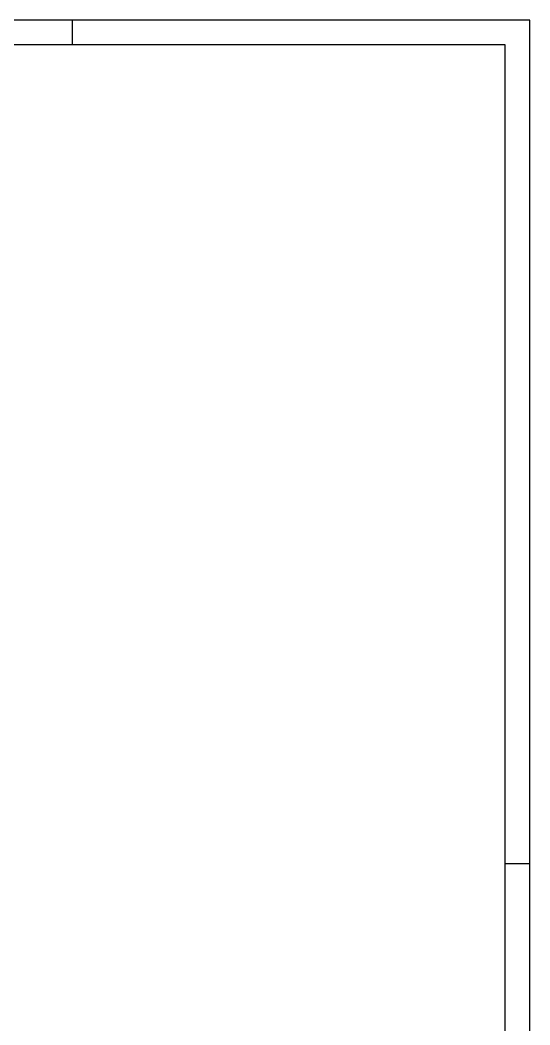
# Model space of a CAD drawing. Header units: inches. Extents: x 645122 to 645329, y 8794230 to 8794268.
# Drawn here: x 645318.92 to 645329.23, y 8794248.13 to 8794268.45 of the extents above; entities that cross this region are included whole.
import ezdxf

# ---------------------------------------------------------------- set-up
doc = ezdxf.new("R2010")
doc.units = ezdxf.units.IN
doc.header["$LTSCALE"] = 8
doc.header["$MEASUREMENT"] = 0
doc.layers.add('pena1', color=8, linetype='Continuous')
doc.layers.add('pena9', color=6, linetype='Continuous')

msp = doc.modelspace()

# ---------------------------------------------------------------- linework, layer by layer
at = {"layer": 'pena1'}
for p, q in [((645329.225, 8794268.454), (645286.012, 8794268.454)), ((645319.975, 8794267.954), (645319.975, 8794268.454)), ((645329.225, 8794236.547), (645329.225, 8794268.454)), ((645328.725, 8794251.397), (645329.225, 8794251.397))]:
    msp.add_line(p, q, dxfattribs=at)
at = {"layer": 'pena9'}
for p, q in [((645328.725, 8794267.954), (645287.262, 8794267.954)), ((645328.725, 8794237.047), (645328.725, 8794267.954))]:
    msp.add_line(p, q, dxfattribs=at)

doc.saveas('drawing.dxf')
